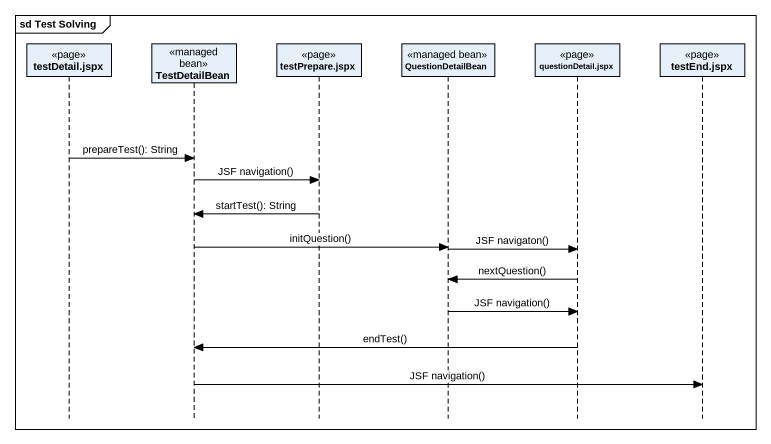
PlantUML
@startuml
mainframe sd Test Solving
hide footbox
participant "testDetail.jspx" as testDetail_jspx <<page>>
participant TestDetailBean <<managed bean>>
participant "testPrepare.jspx" as testPrepare_jspx <<page>>
participant QuestionDetailBean <<managed bean>>
participant "questionDetail.jspx" as questionDetail_jspx <<page>>
participant "testEnd.jspx" as testEnd_jspx <<page>>

testDetail_jspx -> TestDetailBean : prepareTest(): String
TestDetailBean -> testPrepare_jspx : JSF navigation()
testPrepare_jspx -> TestDetailBean : startTest(): String
TestDetailBean -> QuestionDetailBean : initQuestion()
QuestionDetailBean -> questionDetail_jspx : JSF navigaton()
questionDetail_jspx -> QuestionDetailBean : nextQuestion()
QuestionDetailBean -> questionDetail_jspx : JSF navigation()
questionDetail_jspx -> TestDetailBean : endTest()
TestDetailBean -> testEnd_jspx : JSF navigation()
@enduml
